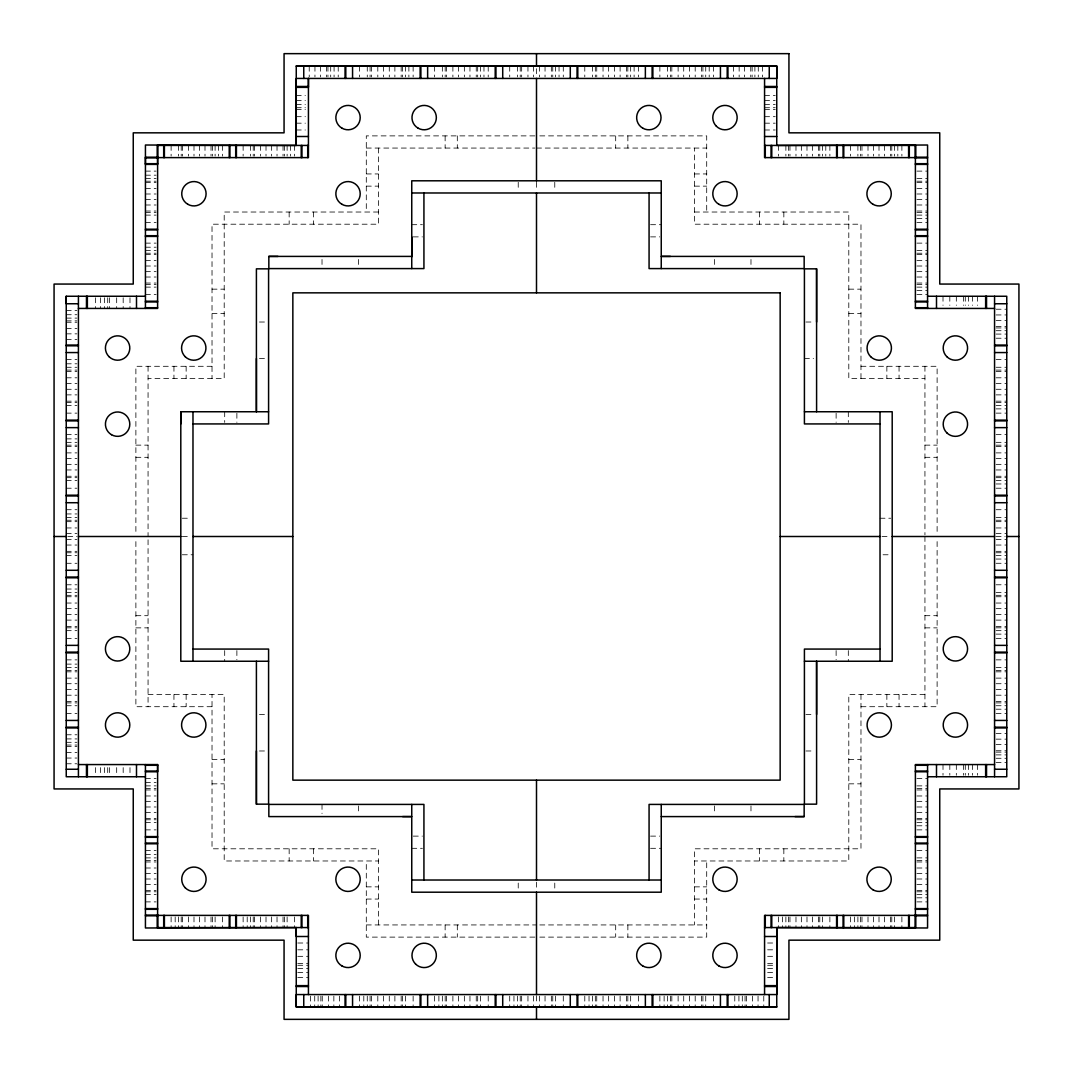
<?xml version="1.0" encoding="UTF-8"?>
<svg xmlns="http://www.w3.org/2000/svg" width="1073" height="1073" viewBox="0 0 1073 1073"><rect width="100%" height="100%" fill="white"/><g stroke="black" fill="none" stroke-linecap="round" stroke-linejoin="round"><path stroke-width="0.75" stroke-dasharray="5 3.75" d="M296.255 95.484L305.389 95.484M764.566 95.484L775.229 95.484M296.255 100.419L305.389 100.419M764.566 100.419L775.229 100.419M296.255 104.443L305.389 104.443M764.566 104.443L775.229 104.443M296.255 107.716L305.389 107.716M764.566 107.716L775.229 107.716M296.255 109.366L305.389 109.366M764.566 109.366L775.229 109.366M296.255 116.675L305.389 116.675M764.566 116.675L775.229 116.675M296.255 123.18L305.389 123.18M764.566 123.18L775.229 123.18M296.255 129.994L305.389 129.994M764.566 129.994L775.229 129.994M534.85 135.882L366.295 135.882L366.295 212.025M539.799 135.882L706.705 135.882L706.705 212.025M366.295 148.061L534.85 148.061M536.5 148.061L706.705 148.061M145.432 171.117L156.095 171.117M916.905 171.117L927.568 171.117M366.295 173.947L378.487 173.947M694.513 173.947L706.705 173.947M145.432 175.181L156.095 175.181M145.432 178.507L156.095 178.507M916.905 178.507L927.568 178.507M145.432 181.216L156.095 181.216M916.905 181.216L927.568 181.216M145.432 182.584L156.095 182.584M916.905 182.584L927.568 182.584M366.295 186.139L378.487 186.139M694.513 186.139L706.705 186.139M145.432 188.62L156.095 188.62M916.905 188.62L927.568 188.62M145.432 193.998L156.095 193.998M916.905 193.998L927.568 193.998M145.432 199.618L156.095 199.618M916.905 199.618L927.568 199.618M145.432 204.997L156.095 204.997M916.905 204.997L927.568 204.997M145.432 211.032L156.095 211.032M916.905 211.032L927.568 211.032M378.487 212.025L224.203 212.025L224.203 378.487L148.061 378.487M694.513 212.025L848.797 212.025L848.797 378.487L924.939 378.487M145.432 212.4L156.095 212.4M916.905 212.4L927.568 212.4M145.432 215.11L156.095 215.11M916.905 215.11L927.568 215.11M916.905 218.436L927.568 218.436M145.432 222.5L156.095 222.5M916.905 222.5L927.568 222.5M411.75 224.686L422.413 224.686M650.587 224.686L661.25 224.686M413.279 236.878L422.413 236.878M650.587 236.878L659.721 236.878M145.432 243.128L156.095 243.128M916.905 243.128L927.568 243.128M145.432 247.206L156.095 247.206M145.432 250.532L156.095 250.532M916.905 250.532L927.568 250.532M145.432 253.228L156.095 253.228M916.905 253.228L927.568 253.228M145.432 254.596L156.095 254.596M916.905 254.596L927.568 254.596M145.432 260.632L156.095 260.632M916.905 260.632L927.568 260.632M145.432 266.01L156.095 266.01M916.905 266.01L927.568 266.01M145.432 271.643L156.095 271.643M916.905 271.643L927.568 271.643M145.432 277.022L156.095 277.022M916.905 277.022L927.568 277.022M145.432 283.044L156.095 283.044M916.905 283.044L927.568 283.044M145.432 284.412L156.095 284.412M916.905 284.412L927.568 284.412M145.432 287.121L156.095 287.121M916.905 287.121L927.568 287.121M212.025 289.16L224.203 289.16M848.797 289.16L860.975 289.16M916.905 290.448L927.568 290.448M145.432 294.525L156.095 294.525M916.905 294.525L927.568 294.525M996.093 309.225L1006.756 309.225M66.244 310.58L76.907 310.58M212.025 313.531L224.203 313.531M848.797 313.531L860.975 313.531M66.244 314.724L76.907 314.724M996.093 314.952L1006.756 314.952M66.244 318.104L76.907 318.104M996.093 320.425L1006.756 320.425M66.244 320.867L76.907 320.867M259.451 322.021L267.07 322.021M805.93 322.021L813.549 322.021M66.244 322.249L76.907 322.249M996.093 326.554L1006.756 326.554M996.093 327.949L1006.756 327.949M66.244 328.392L76.907 328.392M996.093 330.699L1006.756 330.699M66.244 333.851L76.907 333.851M996.093 334.079L1006.756 334.079M996.093 338.223L1006.756 338.223M66.244 339.578L76.907 339.578M259.451 358.57L267.07 358.57M804.415 358.57L813.549 358.57M66.244 359.549L76.907 359.549M996.093 359.549L1006.756 359.549M66.244 363.801L76.907 363.801M212.025 366.295L135.882 366.295L135.882 534.85M860.975 366.295L937.118 366.295L937.118 534.85M66.244 367.274L76.907 367.274M996.093 367.274L1006.756 367.274M66.244 370.091L76.907 370.091M996.093 370.091L1006.756 370.091M66.244 371.513L76.907 371.513M996.093 371.513L1006.756 371.513M66.244 377.803L76.907 377.803M996.093 377.803L1006.756 377.803M66.244 383.41L76.907 383.41M996.093 383.41L1006.756 383.41M66.244 389.284L76.907 389.284M996.093 389.284L1006.756 389.284M66.244 394.877L76.907 394.877M996.093 394.877L1006.756 394.877M66.244 401.168L76.907 401.168M996.093 401.168L1006.756 401.168M66.244 402.603L76.907 402.603M996.093 402.603L1006.756 402.603M66.244 405.42L76.907 405.42M996.093 405.42L1006.756 405.42M996.093 408.88L1006.756 408.88M66.244 413.132L76.907 413.132M996.093 413.132L1006.756 413.132M66.244 434.632L76.907 434.632M996.093 434.632L1006.756 434.632M66.244 438.884L76.907 438.884M66.244 442.344L76.907 442.344M996.093 442.344L1006.756 442.344M135.882 445.134L148.061 445.134M924.939 445.134L937.118 445.134M66.244 445.174L76.907 445.174M996.093 445.174L1006.756 445.174M66.244 446.596L76.907 446.596M996.093 446.596L1006.756 446.596M66.244 452.886L76.907 452.886M996.093 452.886L1006.756 452.886M135.882 457.313L148.061 457.313M924.939 457.313L937.118 457.313M66.244 458.493L76.907 458.493M996.093 458.493L1006.756 458.493M66.244 464.354L76.907 464.354M996.093 464.354L1006.756 464.354M66.244 469.961L76.907 469.961M996.093 469.961L1006.756 469.961M66.244 476.251L76.907 476.251M996.093 476.251L1006.756 476.251M66.244 477.673L76.907 477.673M996.093 477.673L1006.756 477.673M66.244 480.503L76.907 480.503M996.093 480.503L1006.756 480.503M996.093 483.963L1006.756 483.963M66.244 488.215L76.907 488.215M996.093 488.215L1006.756 488.215M66.244 509.715L76.907 509.715M996.093 509.715L1006.756 509.715M66.244 513.954L76.907 513.954M66.244 517.427L76.907 517.427M996.093 517.427L1006.756 517.427M182.316 518.232L189.934 518.232M880.021 518.232L890.684 518.232M66.244 520.244L76.907 520.244M996.093 520.244L1006.756 520.244M66.244 521.666L76.907 521.666M996.093 521.666L1006.756 521.666M66.244 527.956L76.907 527.956M996.093 527.956L1006.756 527.956M66.244 533.563L76.907 533.563M996.093 533.563L1006.756 533.563M67.773 536.5L76.907 536.5M182.316 536.5L190.994 536.5M882.006 536.5L890.684 536.5M996.093 536.5L1005.227 536.5M66.244 539.437L76.907 539.437M996.093 539.437L1006.756 539.437M66.244 545.044L76.907 545.044M996.093 545.044L1006.756 545.044M66.244 551.334L76.907 551.334M996.093 551.334L1006.756 551.334M66.244 552.756L76.907 552.756M996.093 552.756L1006.756 552.756M182.316 554.768L192.979 554.768M883.066 554.768L890.684 554.768M66.244 555.573L76.907 555.573M996.093 555.573L1006.756 555.573M996.093 559.046L1006.756 559.046M66.244 563.285L76.907 563.285M996.093 563.285L1006.756 563.285M66.244 584.785L76.907 584.785M996.093 584.785L1006.756 584.785M66.244 589.037L76.907 589.037M66.244 592.497L76.907 592.497M996.093 592.497L1006.756 592.497M66.244 595.327L76.907 595.327M996.093 595.327L1006.756 595.327M66.244 596.749L76.907 596.749M996.093 596.749L1006.756 596.749M66.244 603.039L76.907 603.039M996.093 603.039L1006.756 603.039M66.244 608.646L76.907 608.646M996.093 608.646L1006.756 608.646M66.244 614.507L76.907 614.507M996.093 614.507L1006.756 614.507M135.882 615.687L148.061 615.687M924.939 615.687L937.118 615.687M66.244 620.114L76.907 620.114M996.093 620.114L1006.756 620.114M66.244 626.404L76.907 626.404M996.093 626.404L1006.756 626.404M66.244 627.826L76.907 627.826M135.882 627.866L148.061 627.866M924.939 627.866L937.118 627.866M996.093 627.826L1006.756 627.826M66.244 630.656L76.907 630.656M996.093 630.656L1006.756 630.656M996.093 634.116L1006.756 634.116M66.244 638.368L76.907 638.368M996.093 638.368L1006.756 638.368M66.244 659.868L76.907 659.868M996.093 659.868L1006.756 659.868M66.244 664.12L76.907 664.12M66.244 667.58L76.907 667.58M996.093 667.58L1006.756 667.58M66.244 670.397L76.907 670.397M996.093 670.397L1006.756 670.397M66.244 671.832L76.907 671.832M996.093 671.832L1006.756 671.832M66.244 678.123L76.907 678.123M996.093 678.123L1006.756 678.123M66.244 683.716L76.907 683.716M996.093 683.716L1006.756 683.716M66.244 689.59L76.907 689.59M996.093 689.59L1006.756 689.59M148.061 694.513L224.203 694.513L224.203 860.975L378.487 860.975M924.939 694.513L848.797 694.513L848.797 860.975L694.513 860.975M66.244 695.197L76.907 695.197M996.093 695.197L1006.756 695.197M66.244 701.487L76.907 701.487M996.093 701.487L1006.756 701.487M66.244 702.909L76.907 702.909M996.093 702.909L1006.756 702.909M66.244 705.726L76.907 705.726M996.093 705.726L1006.756 705.726M212.025 706.705L135.882 706.705L135.882 539.799M860.975 706.705L937.118 706.705L937.118 539.799M996.093 709.199L1006.756 709.199M66.244 713.451L76.907 713.451M996.093 713.451L1006.756 713.451M259.451 714.43L268.585 714.43M805.93 714.43L813.549 714.43M996.093 733.422L1006.756 733.422M66.244 734.777L76.907 734.777M66.244 738.921L76.907 738.921M996.093 739.149L1006.756 739.149M66.244 742.301L76.907 742.301M996.093 744.608L1006.756 744.608M66.244 745.051L76.907 745.051M66.244 746.446L76.907 746.446M996.093 750.751L1006.756 750.751M259.451 750.979L267.07 750.979M805.93 750.979L813.549 750.979M996.093 752.133L1006.756 752.133M66.244 752.575L76.907 752.575M996.093 754.896L1006.756 754.896M66.244 758.048L76.907 758.048M996.093 758.276L1006.756 758.276M212.025 759.469L224.203 759.469M848.797 759.469L860.975 759.469M996.093 762.42L1006.756 762.42M66.244 763.775L76.907 763.775M145.432 778.475L156.095 778.475M916.905 778.475L927.568 778.475M145.432 782.552L156.095 782.552M212.025 783.84L224.203 783.84M848.797 783.84L860.975 783.84M145.432 785.879L156.095 785.879M916.905 785.879L927.568 785.879M145.432 788.588L156.095 788.588M916.905 788.588L927.568 788.588M145.432 789.956L156.095 789.956M916.905 789.956L927.568 789.956M145.432 795.978L156.095 795.978M916.905 795.978L927.568 795.978M145.432 801.357L156.095 801.357M916.905 801.357L927.568 801.357M145.432 806.99L156.095 806.99M916.905 806.99L927.568 806.99M145.432 812.368L156.095 812.368M916.905 812.368L927.568 812.368M145.432 818.404L156.095 818.404M916.905 818.404L927.568 818.404M145.432 819.772L156.095 819.772M916.905 819.772L927.568 819.772M145.432 822.468L156.095 822.468M916.905 822.468L927.568 822.468M916.905 825.794L927.568 825.794M145.432 829.872L156.095 829.872M916.905 829.872L927.568 829.872M413.279 836.122L422.413 836.122M650.587 836.122L659.721 836.122M411.75 848.314L422.413 848.314M650.587 848.314L661.25 848.314M145.432 850.5L156.095 850.5M916.905 850.5L927.568 850.5M145.432 854.564L156.095 854.564M145.432 857.89L156.095 857.89M916.905 857.89L927.568 857.89M145.432 860.6L156.095 860.6M916.905 860.6L927.568 860.6M145.432 861.968L156.095 861.968M916.905 861.968L927.568 861.968M145.432 868.003L156.095 868.003M916.905 868.003L927.568 868.003M145.432 873.382L156.095 873.382M916.905 873.382L927.568 873.382M145.432 879.002L156.095 879.002M916.905 879.002L927.568 879.002M145.432 884.38L156.095 884.38M916.905 884.38L927.568 884.38M366.295 886.861L378.487 886.861M694.513 886.861L706.705 886.861M145.432 890.416L156.095 890.416M916.905 890.416L927.568 890.416M145.432 891.784L156.095 891.784M916.905 891.784L927.568 891.784M145.432 894.493L156.095 894.493M916.905 894.493L927.568 894.493M916.905 897.819L927.568 897.819M366.295 899.053L378.487 899.053M694.513 899.053L706.705 899.053M145.432 901.883L156.095 901.883M916.905 901.883L927.568 901.883M366.295 924.939L536.5 924.939M539.799 924.939L706.705 924.939M534.85 937.118L366.295 937.118L366.295 860.975M539.799 937.118L706.705 937.118L706.705 860.975M297.771 943.006L308.434 943.006M767.611 943.006L776.745 943.006M297.771 949.82L308.434 949.82M767.611 949.82L776.745 949.82M297.771 956.325L308.434 956.325M767.611 956.325L776.745 956.325M297.771 963.634L308.434 963.634M767.611 963.634L776.745 963.634M297.771 965.284L308.434 965.284M767.611 965.284L776.745 965.284M297.771 968.557L308.434 968.557M767.611 968.557L776.745 968.557M297.771 972.581L308.434 972.581M767.611 972.581L776.745 972.581M297.771 977.516L308.434 977.516M767.611 977.516L776.745 977.516M977.516 296.255L977.516 305.389M977.516 764.566L977.516 775.229M972.581 296.255L972.581 305.389M972.581 764.566L972.581 775.229M968.557 296.255L968.557 305.389M968.557 764.566L968.557 775.229M965.284 296.255L965.284 305.389M965.284 764.566L965.284 775.229M963.634 296.255L963.634 305.389M963.634 764.566L963.634 775.229M956.325 296.255L956.325 305.389M956.325 764.566L956.325 775.229M949.82 296.255L949.82 305.389M949.82 764.566L949.82 775.229M943.006 296.255L943.006 305.389M943.006 764.566L943.006 775.229M924.939 366.295L924.939 534.85M924.939 536.5L924.939 706.705M901.883 145.432L901.883 156.095M901.883 916.905L901.883 927.568M899.053 366.295L899.053 378.487M899.053 694.513L899.053 706.705M897.819 145.432L897.819 156.095M894.493 145.432L894.493 156.095M894.493 916.905L894.493 927.568M891.784 145.432L891.784 156.095M891.784 916.905L891.784 927.568M890.416 145.432L890.416 156.095M890.416 916.905L890.416 927.568M886.861 366.295L886.861 378.487M886.861 694.513L886.861 706.705M884.38 145.432L884.38 156.095M884.38 916.905L884.38 927.568M879.002 145.432L879.002 156.095M879.002 916.905L879.002 927.568M873.382 145.432L873.382 156.095M873.382 916.905L873.382 927.568M868.003 145.432L868.003 156.095M868.003 916.905L868.003 927.568M861.968 145.432L861.968 156.095M861.968 916.905L861.968 927.568M860.975 378.487L860.975 224.203L694.513 224.203L694.513 148.061M860.975 694.513L860.975 848.797L694.513 848.797L694.513 924.939M860.6 145.432L860.6 156.095M860.6 916.905L860.6 927.568M857.89 145.432L857.89 156.095M857.89 916.905L857.89 927.568M854.564 916.905L854.564 927.568M850.5 145.432L850.5 156.095M850.5 916.905L850.5 927.568M848.314 411.75L848.314 422.413M848.314 650.587L848.314 661.25M836.122 413.279L836.122 422.413M836.122 650.587L836.122 659.721M829.872 145.432L829.872 156.095M829.872 916.905L829.872 927.568M825.794 145.432L825.794 156.095M822.468 145.432L822.468 156.095M822.468 916.905L822.468 927.568M819.772 145.432L819.772 156.095M819.772 916.905L819.772 927.568M818.404 145.432L818.404 156.095M818.404 916.905L818.404 927.568M812.368 145.432L812.368 156.095M812.368 916.905L812.368 927.568M806.99 145.432L806.99 156.095M806.99 916.905L806.99 927.568M801.357 145.432L801.357 156.095M801.357 916.905L801.357 927.568M795.978 145.432L795.978 156.095M795.978 916.905L795.978 927.568M789.956 145.432L789.956 156.095M789.956 916.905L789.956 927.568M788.588 145.432L788.588 156.095M788.588 916.905L788.588 927.568M785.879 145.432L785.879 156.095M785.879 916.905L785.879 927.568M783.84 212.025L783.84 224.203M783.84 848.797L783.84 860.975M782.552 916.905L782.552 927.568M778.475 145.432L778.475 156.095M778.475 916.905L778.475 927.568M763.775 996.093L763.775 1006.756M762.42 66.244L762.42 76.907M759.469 212.025L759.469 224.203M759.469 848.797L759.469 860.975M758.276 66.244L758.276 76.907M758.048 996.093L758.048 1006.756M754.896 66.244L754.896 76.907M752.575 996.093L752.575 1006.756M752.133 66.244L752.133 76.907M750.979 259.451L750.979 268.585M750.979 805.93L750.979 813.549M750.751 66.244L750.751 76.907M746.446 996.093L746.446 1006.756M745.051 996.093L745.051 1006.756M744.608 66.244L744.608 76.907M742.301 996.093L742.301 1006.756M739.149 66.244L739.149 76.907M738.921 996.093L738.921 1006.756M734.777 996.093L734.777 1006.756M733.422 66.244L733.422 76.907M714.43 259.451L714.43 267.07M714.43 805.93L714.43 813.549M713.451 66.244L713.451 76.907M713.451 996.093L713.451 1006.756M709.199 66.244L709.199 76.907M705.726 66.244L705.726 76.907M705.726 996.093L705.726 1006.756M702.909 66.244L702.909 76.907M702.909 996.093L702.909 1006.756M701.487 66.244L701.487 76.907M701.487 996.093L701.487 1006.756M695.197 66.244L695.197 76.907M695.197 996.093L695.197 1006.756M689.59 66.244L689.59 76.907M689.59 996.093L689.59 1006.756M683.716 66.244L683.716 76.907M683.716 996.093L683.716 1006.756M678.123 66.244L678.123 76.907M678.123 996.093L678.123 1006.756M671.832 66.244L671.832 76.907M671.832 996.093L671.832 1006.756M670.397 66.244L670.397 76.907M670.397 996.093L670.397 1006.756M667.58 66.244L667.58 76.907M667.58 996.093L667.58 1006.756M664.12 996.093L664.12 1006.756M659.868 66.244L659.868 76.907M659.868 996.093L659.868 1006.756M638.368 66.244L638.368 76.907M638.368 996.093L638.368 1006.756M634.116 66.244L634.116 76.907M630.656 66.244L630.656 76.907M630.656 996.093L630.656 1006.756M627.866 135.882L627.866 148.061M627.866 924.939L627.866 937.118M627.826 66.244L627.826 76.907M627.826 996.093L627.826 1006.756M626.404 66.244L626.404 76.907M626.404 996.093L626.404 1006.756M620.114 66.244L620.114 76.907M620.114 996.093L620.114 1006.756M615.687 135.882L615.687 148.061M615.687 924.939L615.687 937.118M614.507 66.244L614.507 76.907M614.507 996.093L614.507 1006.756M608.646 66.244L608.646 76.907M608.646 996.093L608.646 1006.756M603.039 66.244L603.039 76.907M603.039 996.093L603.039 1006.756M596.749 66.244L596.749 76.907M596.749 996.093L596.749 1006.756M595.327 66.244L595.327 76.907M595.327 996.093L595.327 1006.756M592.497 66.244L592.497 76.907M592.497 996.093L592.497 1006.756M589.037 996.093L589.037 1006.756M584.785 66.244L584.785 76.907M584.785 996.093L584.785 1006.756M563.285 66.244L563.285 76.907M563.285 996.093L563.285 1006.756M559.046 66.244L559.046 76.907M555.573 66.244L555.573 76.907M555.573 996.093L555.573 1006.756M554.768 182.316L554.768 189.934M554.768 883.066L554.768 890.684M552.756 66.244L552.756 76.907M552.756 996.093L552.756 1006.756M551.334 66.244L551.334 76.907M551.334 996.093L551.334 1006.756M545.044 66.244L545.044 76.907M545.044 996.093L545.044 1006.756M539.437 66.244L539.437 76.907M539.437 996.093L539.437 1006.756M536.5 68.699L536.5 77.068M536.5 182.316L536.5 190.82M536.5 882.18L536.5 890.684M536.5 995.932L536.5 1004.301M533.563 66.244L533.563 76.907M533.563 996.093L533.563 1006.756M527.956 66.244L527.956 76.907M527.956 996.093L527.956 1006.756M521.666 66.244L521.666 76.907M521.666 996.093L521.666 1006.756M520.244 66.244L520.244 76.907M520.244 996.093L520.244 1006.756M518.232 182.316L518.232 189.934M518.232 883.066L518.232 890.684M517.427 66.244L517.427 76.907M517.427 996.093L517.427 1006.756M513.954 996.093L513.954 1006.756M509.715 66.244L509.715 76.907M509.715 996.093L509.715 1006.756M488.215 66.244L488.215 76.907M488.215 996.093L488.215 1006.756M483.963 66.244L483.963 76.907M480.503 66.244L480.503 76.907M480.503 996.093L480.503 1006.756M477.673 66.244L477.673 76.907M477.673 996.093L477.673 1006.756M476.251 66.244L476.251 76.907M476.251 996.093L476.251 1006.756M469.961 66.244L469.961 76.907M469.961 996.093L469.961 1006.756M464.354 66.244L464.354 76.907M464.354 996.093L464.354 1006.756M458.493 66.244L458.493 76.907M458.493 996.093L458.493 1006.756M457.313 135.882L457.313 148.061M457.313 924.939L457.313 937.118M452.886 66.244L452.886 76.907M452.886 996.093L452.886 1006.756M446.596 66.244L446.596 76.907M446.596 996.093L446.596 1006.756M445.174 66.244L445.174 76.907M445.134 135.882L445.134 148.061M445.134 924.939L445.134 937.118M445.174 996.093L445.174 1006.756M442.344 66.244L442.344 76.907M442.344 996.093L442.344 1006.756M438.884 996.093L438.884 1006.756M434.632 66.244L434.632 76.907M434.632 996.093L434.632 1006.756M413.132 66.244L413.132 76.907M413.132 996.093L413.132 1006.756M408.88 66.244L408.88 76.907M405.42 66.244L405.42 76.907M405.42 996.093L405.42 1006.756M402.603 66.244L402.603 76.907M402.603 996.093L402.603 1006.756M401.168 66.244L401.168 76.907M401.168 996.093L401.168 1006.756M394.877 66.244L394.877 76.907M394.877 996.093L394.877 1006.756M389.284 66.244L389.284 76.907M389.284 996.093L389.284 1006.756M383.41 66.244L383.41 76.907M383.41 996.093L383.41 1006.756M378.487 148.061L378.487 224.203L212.025 224.203L212.025 378.487M378.487 924.939L378.487 848.797L212.025 848.797L212.025 694.513M377.803 66.244L377.803 76.907M377.803 996.093L377.803 1006.756M371.513 66.244L371.513 76.907M371.513 996.093L371.513 1006.756M370.091 66.244L370.091 76.907M370.091 996.093L370.091 1006.756M367.274 66.244L367.274 76.907M367.274 996.093L367.274 1006.756M363.801 996.093L363.801 1006.756M359.549 66.244L359.549 76.907M359.549 996.093L359.549 1006.756M358.57 259.451L358.57 267.07M358.57 805.93L358.57 813.549M339.578 996.093L339.578 1006.756M338.223 66.244L338.223 76.907M334.079 66.244L334.079 76.907M333.851 996.093L333.851 1006.756M330.699 66.244L330.699 76.907M328.392 996.093L328.392 1006.756M327.949 66.244L327.949 76.907M326.554 66.244L326.554 76.907M322.249 996.093L322.249 1006.756M322.021 259.451L322.021 267.07M322.021 804.415L322.021 813.549M320.867 996.093L320.867 1006.756M320.425 66.244L320.425 76.907M318.104 996.093L318.104 1006.756M314.952 66.244L314.952 76.907M314.724 996.093L314.724 1006.756M313.531 212.025L313.531 224.203M313.531 848.797L313.531 860.975M310.58 996.093L310.58 1006.756M309.225 66.244L309.225 76.907M294.525 145.432L294.525 156.095M294.525 916.905L294.525 927.568M290.448 145.432L290.448 156.095M289.16 212.025L289.16 224.203M289.16 848.797L289.16 860.975M287.121 145.432L287.121 156.095M287.121 916.905L287.121 927.568M284.412 145.432L284.412 156.095M284.412 916.905L284.412 927.568M283.044 145.432L283.044 156.095M283.044 916.905L283.044 927.568M277.022 145.432L277.022 156.095M277.022 916.905L277.022 927.568M271.643 145.432L271.643 156.095M271.643 916.905L271.643 927.568M266.01 145.432L266.01 156.095M266.01 916.905L266.01 927.568M260.632 145.432L260.632 156.095M260.632 916.905L260.632 927.568M254.596 145.432L254.596 156.095M254.596 916.905L254.596 927.568M253.228 145.432L253.228 156.095M253.228 916.905L253.228 927.568M250.532 145.432L250.532 156.095M250.532 916.905L250.532 927.568M247.206 916.905L247.206 927.568M243.128 145.432L243.128 156.095M243.128 916.905L243.128 927.568M236.878 413.279L236.878 422.413M236.878 650.587L236.878 659.721M224.686 411.75L224.686 422.413M224.686 650.587L224.686 661.25M222.5 145.432L222.5 156.095M222.5 916.905L222.5 927.568M218.436 145.432L218.436 156.095M215.11 145.432L215.11 156.095M215.11 916.905L215.11 927.568M212.4 145.432L212.4 156.095M212.4 916.905L212.4 927.568M211.032 145.432L211.032 156.095M211.032 916.905L211.032 927.568M204.997 145.432L204.997 156.095M204.997 916.905L204.997 927.568M199.618 145.432L199.618 156.095M199.618 916.905L199.618 927.568M193.998 145.432L193.998 156.095M193.998 916.905L193.998 927.568M188.62 145.432L188.62 156.095M188.62 916.905L188.62 927.568M186.139 366.295L186.139 378.487M186.139 694.513L186.139 706.705M182.584 145.432L182.584 156.095M182.584 916.905L182.584 927.568M181.216 145.432L181.216 156.095M181.216 916.905L181.216 927.568M178.507 145.432L178.507 156.095M178.507 916.905L178.507 927.568M175.181 916.905L175.181 927.568M173.947 366.295L173.947 378.487M173.947 694.513L173.947 706.705M171.117 145.432L171.117 156.095M171.117 916.905L171.117 927.568M148.061 366.295L148.061 536.5M148.061 539.799L148.061 706.705M129.994 297.771L129.994 308.434M129.994 767.611L129.994 776.745M123.18 297.771L123.18 308.434M123.18 767.611L123.18 776.745M116.675 297.771L116.675 308.434M116.675 767.611L116.675 776.745M109.366 297.771L109.366 308.434M109.366 767.611L109.366 776.745M107.716 297.771L107.716 308.434M107.716 767.611L107.716 776.745M104.443 297.771L104.443 308.434M104.443 767.611L104.443 776.745M100.419 297.771L100.419 308.434M100.419 767.611L100.419 776.745M95.484 297.771L95.484 308.434M95.484 767.611L95.484 776.745"/><path stroke-width="1.5" d="M145.432 296.255L66.244 296.255L66.244 303.753L78.423 303.753M78.423 764.566L157.61 764.566L157.61 771.769L145.432 771.769M157.61 157.195L157.61 164.397L145.432 164.397L145.432 157.195L157.61 157.195L157.61 308.434L78.423 308.434M180.801 423.929L180.801 411.75L268.585 411.75M145.432 764.566L145.432 927.984L296.255 927.568L296.255 936.501L308.434 936.501M296.255 145.016L296.255 78.436L776.745 78.436L776.745 65.829L296.255 65.829L296.255 145.432L145.432 145.016L145.432 308.434M411.75 256.903L411.75 236.878M536.5 994.564L536.5 892.2M536.5 292.849L536.5 192.979M776.745 927.984L776.745 994.564L296.255 994.564L296.255 1007.171L776.745 1007.171L776.745 927.568L927.568 927.984L927.568 764.566M192.979 649.071L268.585 649.071L268.585 804.16L256.407 804.16L256.407 750.979M880.021 423.929L804.415 423.929L804.415 268.84L816.593 268.84L816.593 322.021M296.255 66.244L776.745 66.244L776.745 145.432L927.568 145.016L927.568 308.434M296.255 86.47L308.434 86.47M764.566 86.47L776.745 86.47M296.255 87.369L308.434 87.369L308.434 78.436L308.434 157.61L157.195 157.61L157.195 145.432L308.434 145.432M764.566 87.369L776.745 87.369M296.255 136.499L308.434 136.499M764.566 136.499L776.745 136.499M764.566 145.432L915.805 145.432L915.805 157.61L764.566 157.61L764.566 78.436M927.568 157.195L915.39 157.195L915.39 308.434L994.564 308.434M145.432 157.919L157.61 157.919M915.39 157.919L927.568 157.919M145.432 163.686L157.61 163.686M915.39 163.686L927.568 163.686M915.39 164.397L927.568 164.397M411.75 192.979L661.25 192.979M145.432 229.22L157.61 229.22M915.39 229.22L927.568 229.22M145.432 229.93L157.61 229.93M915.39 229.93L927.568 229.93M145.432 235.698L157.61 235.698M915.39 235.698L927.568 235.698M145.432 236.422L157.61 236.422M915.39 236.422L927.568 236.422M423.929 192.979L423.929 268.585L268.84 268.585L268.84 256.407L411.75 256.407M927.568 296.255L1006.756 296.255L1006.756 776.745L927.568 776.745M145.432 301.231L157.61 301.231M915.39 301.231L927.568 301.231M145.432 301.956L157.61 301.956M915.39 301.956L927.568 301.956M994.564 303.753L1006.756 303.753M145.432 307.71L157.61 307.71M915.39 307.71L927.568 307.71M66.244 345.05L78.423 345.05M994.564 345.05L1006.756 345.05M66.244 345.801L78.423 345.801M994.564 345.801L1006.756 345.801M66.244 352.561L78.423 352.561M994.564 352.561L1006.756 352.561M804.415 411.75L892.2 411.75L892.2 661.25L804.415 661.25M66.244 420.133L78.423 420.133M994.564 420.133L1006.756 420.133M66.244 420.884L78.423 420.884M994.564 420.884L1006.756 420.884M192.979 423.929L268.585 423.929L268.585 268.84L256.407 268.84L256.407 411.75L256.407 358.57M66.244 427.631L78.423 427.631M994.564 427.631L1006.756 427.631M66.244 495.203L78.423 495.203M994.564 495.203L1006.756 495.203M66.244 495.954L78.423 495.954M994.564 495.954L1006.756 495.954M66.244 502.714L78.423 502.714M994.564 502.714L1006.756 502.714M54.066 536.5L66.244 536.5M78.436 536.5L180.801 536.5M192.979 536.5L292.849 536.5M780.151 536.5L880.021 536.5M892.2 536.5L994.564 536.5M1006.756 536.5L1018.934 536.5M66.244 570.286L78.423 570.286M994.564 570.286L1006.756 570.286M66.244 577.046L78.423 577.046M994.564 577.046L1006.756 577.046M66.244 577.797L78.423 577.797M994.564 577.797L1006.756 577.797M66.244 645.369L78.423 645.369M994.564 645.369L1006.756 645.369M880.021 649.071L804.415 649.071L804.415 804.16L816.593 804.16L816.593 661.25L816.593 714.43M66.244 652.116L78.423 652.116M994.564 652.116L1006.756 652.116M66.244 652.867L78.423 652.867M994.564 652.867L1006.756 652.867M268.585 661.25L180.801 661.25L180.801 411.75M66.244 720.439L78.423 720.439M994.564 720.439L1006.756 720.439M66.244 727.199L78.423 727.199M994.564 727.199L1006.756 727.199M66.244 727.95L78.423 727.95M994.564 727.95L1006.756 727.95M994.564 764.566L915.39 764.566L915.39 915.805L927.568 915.805M145.432 765.29L157.61 765.29M915.39 765.29L927.568 765.29M66.244 769.247L78.423 769.247M994.564 769.247L1006.756 769.247M145.432 771.044L157.61 771.044M915.39 771.044L927.568 771.044M915.39 771.769L927.568 771.769M145.432 776.745L66.244 776.745L66.244 296.255M661.25 816.593L804.16 816.593L804.16 804.415L649.071 804.415L649.071 880.021M145.432 836.578L157.61 836.578M915.39 836.578L927.568 836.578M145.432 837.302L157.61 837.302M915.39 837.302L927.568 837.302M145.432 843.07L157.61 843.07M915.39 843.07L927.568 843.07M145.432 843.78L157.61 843.78M915.39 843.78L927.568 843.78M411.75 880.021L661.25 880.021M145.432 908.603L157.61 908.603M915.39 908.603L927.568 908.603M145.432 909.314L157.61 909.314M915.39 909.314L927.568 909.314M145.432 915.081L157.61 915.081M915.39 915.081L927.568 915.081M145.432 915.805L157.61 915.805L157.61 764.566M308.434 927.568L157.195 927.568L157.195 915.39L308.434 915.39L308.434 994.564M764.566 927.568L915.805 927.568L915.805 915.39L764.566 915.39L764.566 994.564M764.566 936.501L776.745 936.501M296.255 985.631L308.434 985.631M764.566 985.631L776.745 985.631M296.255 986.53L308.434 986.53M764.566 986.53L776.745 986.53M776.745 1006.756L296.255 1006.756L296.255 927.568M670.397 256.42L661.25 256.407L804.16 256.407L804.16 268.585L649.071 268.585L649.071 192.979M268.84 256.407L277.987 256.42M795.013 816.58L804.16 816.593M402.603 816.58L411.75 816.593L268.84 816.593L268.84 804.415L423.929 804.415L423.929 880.021M994.564 296.255L994.564 776.745M986.53 296.255L986.53 308.434M986.53 764.566L986.53 776.745M985.631 296.255L985.631 308.434M985.631 764.566L985.631 776.745M936.501 296.255L936.501 308.434M936.501 764.566L936.501 776.745M915.081 145.432L915.081 157.61M915.081 915.39L915.081 927.568M909.314 145.432L909.314 157.61M909.314 915.39L909.314 927.568M908.603 145.432L908.603 157.61M908.603 915.39L908.603 927.568M880.021 411.75L880.021 661.25M843.78 145.432L843.78 157.61M843.78 915.39L843.78 927.568M843.07 145.432L843.07 157.61M843.07 915.39L843.07 927.568M837.302 145.432L837.302 157.61M837.302 915.39L837.302 927.568M836.578 145.432L836.578 157.61M836.578 915.39L836.578 927.568M816.593 268.84L816.593 411.75M771.769 145.432L771.769 157.61M771.769 915.39L771.769 927.568M771.044 145.432L771.044 157.61M771.044 915.39L771.044 927.568M769.247 66.244L769.247 78.436M769.247 994.564L769.247 1006.756M765.29 145.432L765.29 157.61M765.29 915.39L765.29 927.568M727.95 66.244L727.95 78.436M727.95 994.564L727.95 1006.756M727.199 66.244L727.199 78.436M727.199 994.564L727.199 1006.756M720.439 66.244L720.439 78.436M720.439 994.564L720.439 1006.756M661.25 268.585L661.25 180.801L411.75 180.801L411.75 268.585M661.25 804.415L661.25 892.2L411.75 892.2L411.75 804.415M652.867 66.244L652.867 78.436M652.867 994.564L652.867 1006.756M652.116 66.244L652.116 78.436M652.116 994.564L652.116 1006.756M645.369 66.244L645.369 78.436M645.369 994.564L645.369 1006.756M577.797 66.244L577.797 78.436M577.797 994.564L577.797 1006.756M577.046 66.244L577.046 78.436M577.046 994.564L577.046 1006.756M570.286 66.244L570.286 78.436M570.286 994.564L570.286 1006.756M536.5 53.65L536.5 65.829M536.5 78.436L536.5 180.801M536.5 780.151L536.5 880.021M536.5 1007.171L536.5 1019.35M502.714 66.244L502.714 78.436M502.714 994.564L502.714 1006.756M495.954 66.244L495.954 78.436M495.954 994.564L495.954 1006.756M495.203 66.244L495.203 78.436M495.203 994.564L495.203 1006.756M427.631 66.244L427.631 78.436M427.631 994.564L427.631 1006.756M420.884 66.244L420.884 78.436M420.884 994.564L420.884 1006.756M420.133 66.244L420.133 78.436M420.133 994.564L420.133 1006.756M352.561 66.244L352.561 78.436M352.561 994.564L352.561 1006.756M345.801 66.244L345.801 78.436M345.801 994.564L345.801 1006.756M345.05 66.244L345.05 78.436M345.05 994.564L345.05 1006.756M307.71 145.432L307.71 157.61M307.71 915.39L307.71 927.568M303.753 66.244L303.753 78.436M303.753 994.564L303.753 1006.756M301.956 145.432L301.956 157.61M301.956 915.39L301.956 927.568M301.231 145.432L301.231 157.61M301.231 915.39L301.231 927.568M256.407 661.25L256.407 804.16M236.422 145.432L236.422 157.61M236.422 915.39L236.422 927.568M235.698 145.432L235.698 157.61M235.698 915.39L235.698 927.568M229.93 145.432L229.93 157.61M229.93 915.39L229.93 927.568M229.22 145.432L229.22 157.61M229.22 915.39L229.22 927.568M192.979 411.75L192.979 661.25M164.397 145.432L164.397 157.61M164.397 915.39L164.397 927.568M163.686 145.432L163.686 157.61M163.686 915.39L163.686 927.568M157.919 145.432L157.919 157.61M157.919 915.39L157.919 927.568M136.499 296.255L136.499 308.434M136.499 764.566L136.499 776.745M87.369 296.255L87.369 308.434M87.369 764.566L87.369 776.745M86.47 296.255L86.47 308.434M86.47 764.566L86.47 776.745M78.423 296.255L78.423 776.745M788.937 53.65L284.063 53.65L284.063 132.837L133.253 132.837L133.253 284.063L54.066 284.063L54.066 788.937L133.253 788.937L133.253 940.163L284.063 940.163L284.063 1019.35L788.937 1019.35L788.937 940.163L939.747 940.163L939.747 788.937L1018.934 788.937L1018.934 284.063L939.747 284.063L939.747 132.837L788.937 132.837L788.937 53.65M780.151 292.849L292.849 292.849L292.849 780.151L780.151 780.151L780.151 292.849M187.829 204.299A12.179 12.179 0 0 0 206.096 193.744A12.179 12.179 0 0 0 187.829 183.201A12.179 12.179 0 0 0 187.829 204.299M185.133 356.638A12.179 12.179 0 0 0 205.52 351.179A12.179 12.179 0 0 0 190.592 336.251A12.179 12.179 0 0 0 185.133 356.638M108.99 356.638A12.179 12.179 0 0 0 129.377 351.179A12.179 12.179 0 0 0 114.449 336.251A12.179 12.179 0 0 0 108.99 356.638M111.512 434.713A12.179 12.179 0 0 0 129.793 424.17A12.179 12.179 0 0 0 111.512 413.615A12.179 12.179 0 0 0 111.512 434.713M341.938 204.299A12.179 12.179 0 0 0 360.206 193.744A12.179 12.179 0 0 0 341.938 183.201A12.179 12.179 0 0 0 341.938 204.299M418.068 128.156A12.179 12.179 0 0 0 436.349 117.614A12.179 12.179 0 0 0 418.068 107.059A12.179 12.179 0 0 0 418.068 128.156M341.938 128.156A12.179 12.179 0 0 0 360.206 117.614A12.179 12.179 0 0 0 341.938 107.059A12.179 12.179 0 0 0 341.938 128.156M185.307 887.867A12.179 12.179 0 0 0 205.681 882.408A12.179 12.179 0 0 0 190.766 867.48A12.179 12.179 0 0 0 185.307 887.867M187.654 735.528A12.179 12.179 0 0 0 205.936 724.972A12.179 12.179 0 0 0 187.654 714.43A12.179 12.179 0 0 0 187.654 735.528M111.512 735.528A12.179 12.179 0 0 0 129.793 724.972A12.179 12.179 0 0 0 111.512 714.43A12.179 12.179 0 0 0 111.512 735.528M108.99 657.454A12.179 12.179 0 0 0 129.377 651.982A12.179 12.179 0 0 0 114.449 637.067A12.179 12.179 0 0 0 108.99 657.454M339.417 887.867A12.179 12.179 0 0 0 359.79 882.408A12.179 12.179 0 0 0 344.876 867.48A12.179 12.179 0 0 0 339.417 887.867M415.546 964.01A12.179 12.179 0 0 0 435.933 958.551A12.179 12.179 0 0 0 421.018 943.623A12.179 12.179 0 0 0 415.546 964.01M341.938 965.941A12.179 12.179 0 0 0 360.206 955.386A12.179 12.179 0 0 0 341.938 944.844A12.179 12.179 0 0 0 341.938 965.941M872.993 204.299A12.179 12.179 0 0 0 891.261 193.744A12.179 12.179 0 0 0 872.993 183.201A12.179 12.179 0 0 0 872.993 204.299M870.632 356.638A12.179 12.179 0 0 0 891.019 351.179A12.179 12.179 0 0 0 876.105 336.251A12.179 12.179 0 0 0 870.632 356.638M946.775 356.638A12.179 12.179 0 0 0 967.162 351.179A12.179 12.179 0 0 0 952.234 336.251A12.179 12.179 0 0 0 946.775 356.638M946.775 432.781A12.179 12.179 0 0 0 967.162 427.322A12.179 12.179 0 0 0 952.234 412.394A12.179 12.179 0 0 0 946.775 432.781M718.883 204.299A12.179 12.179 0 0 0 737.151 193.744A12.179 12.179 0 0 0 718.883 183.201A12.179 12.179 0 0 0 718.883 204.299M642.74 128.156A12.179 12.179 0 0 0 661.022 117.614A12.179 12.179 0 0 0 642.74 107.059A12.179 12.179 0 0 0 642.74 128.156M716.362 126.225A12.179 12.179 0 0 0 736.749 120.766A12.179 12.179 0 0 0 721.821 105.838A12.179 12.179 0 0 0 716.362 126.225M872.993 889.799A12.179 12.179 0 0 0 891.261 879.256A12.179 12.179 0 0 0 872.993 868.701A12.179 12.179 0 0 0 872.993 889.799M873.167 735.528A12.179 12.179 0 0 0 891.435 724.972A12.179 12.179 0 0 0 873.167 714.43A12.179 12.179 0 0 0 873.167 735.528M949.297 735.528A12.179 12.179 0 0 0 967.578 724.972A12.179 12.179 0 0 0 949.297 714.43A12.179 12.179 0 0 0 949.297 735.528M949.297 659.385A12.179 12.179 0 0 0 967.578 648.83A12.179 12.179 0 0 0 949.297 638.287A12.179 12.179 0 0 0 949.297 659.385M718.883 889.799A12.179 12.179 0 0 0 737.151 879.256A12.179 12.179 0 0 0 718.883 868.701A12.179 12.179 0 0 0 718.883 889.799M642.74 965.941A12.179 12.179 0 0 0 661.022 955.386A12.179 12.179 0 0 0 642.74 944.844A12.179 12.179 0 0 0 642.74 965.941M718.883 965.941A12.179 12.179 0 0 0 737.151 955.386A12.179 12.179 0 0 0 718.883 944.844A12.179 12.179 0 0 0 718.883 965.941"/></g></svg>
